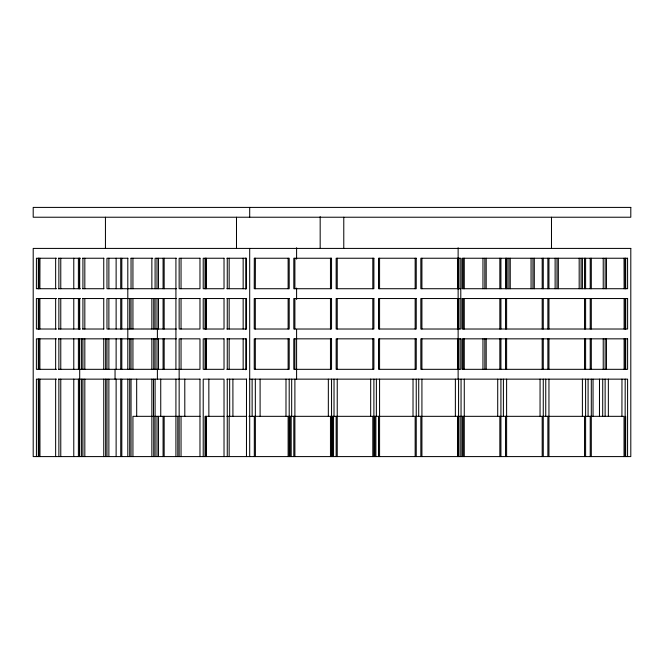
<?xml version="1.0" encoding="UTF-8"?>
<svg xmlns="http://www.w3.org/2000/svg" width="664" height="664" viewBox="0 0 664 664"><rect width="100%" height="100%" fill="white"/><g stroke="black" fill="none" stroke-linecap="round" stroke-linejoin="round"><path stroke-width="1" d="M246.468 456.591L246.493 379.144M285.985 416.328L286.001 379.144M291.67 416.328L291.687 379.144M328.331 416.328L328.348 379.144M334.017 416.328L334.033 379.144M370.67 416.328L370.686 379.144M376.363 416.328L376.38 379.144M413.016 416.328L413.033 379.144M418.71 416.328L418.727 379.144M455.363 416.328L455.379 379.144M461.048 416.328L461.065 379.144M497.709 416.328L497.718 379.144M503.395 416.328L503.412 379.144M540.048 416.328L540.064 379.144M545.742 416.328L545.758 379.144M582.394 416.328L582.411 379.144M588.088 416.328L588.096 379.144M599.467 416.328L599.492 379.144M602.696 416.328L602.729 379.144M621.927 416.328L621.969 379.144M624.11 369.325L624.11 338.839M625.106 456.591L625.189 379.144M625.704 369.325L625.712 338.839M627.571 456.591L627.596 379.144L249.307 379.144M38.288 288.724L38.329 258.238M38.811 288.724L38.894 258.238M39.89 288.724L39.964 258.238M255.308 288.724L255.391 258.238M56.523 258.238L36.429 258.238L36.387 288.724L56.523 288.724M58.407 258.238L80.427 258.238M82.519 258.238L103.899 258.238M127.92 258.238L106.954 258.238L106.987 288.724L176.375 288.724M130.974 258.238L152.77 258.238M176.375 258.238L155.094 258.238L155.094 288.724M226.864 258.238L246.468 258.238L246.51 288.724L226.864 288.724M58.374 288.724L80.427 288.724M82.519 288.724L103.899 288.724M460.791 288.724L420.843 288.724L420.843 258.238L460.791 258.238L460.791 329.02L420.843 329.02L420.843 298.534L460.791 298.534M56.523 298.534L36.387 298.534L36.387 329.02L56.523 329.02M58.374 298.534L80.427 298.534M82.519 298.534L103.899 298.534M176.375 298.534L106.954 298.534L106.987 329.02L176.375 329.02M226.864 298.534L246.51 298.534L246.51 329.02L226.864 329.02M58.374 329.02L80.427 329.02M82.519 329.02L103.899 329.02M56.523 338.839L36.387 338.839L36.395 369.325L56.523 369.325M58.374 338.839L176.375 338.839M226.864 338.839L246.51 338.839L246.502 369.325L226.864 369.325M58.374 369.325L199.972 369.325L199.972 338.839L179.147 338.839L179.147 456.591M56.523 379.144L36.404 379.144L36.429 456.591M58.382 379.144L200.071 379.144M226.847 379.144L246.643 379.144M200.071 416.328L132.933 416.328L132.933 456.591M223.942 416.328L205.101 416.328L205.101 456.591M226.864 416.328L246.643 416.328M248.876 416.328L415.158 416.328L415.158 456.591M415.606 416.328L542.189 416.328L542.189 456.591M542.33 416.328L584.536 416.328L584.536 456.591M585.241 416.328L624.035 416.328L624.035 456.591M625.106 258.238L625.189 288.724M624.035 258.238L624.11 288.724M625.671 258.238L625.712 288.724M255.308 338.839L255.325 369.325M255.325 379.144L255.391 456.591M252.121 379.144L252.137 416.328M232.898 379.144L232.923 416.328M229.661 379.144L229.686 416.328M208.836 379.144L208.869 416.328M184.783 379.144L184.808 416.328M160.73 379.144L160.754 416.328M136.676 379.144L136.701 416.328M39.89 338.839L39.898 369.325M39.906 379.144L39.964 456.591M38.811 338.839L38.819 369.325M38.827 379.144L38.894 456.591M38.288 338.839L38.296 369.325M38.296 379.144L38.329 456.591M625.712 298.534L625.712 329.02M625.671 416.328L625.671 456.591M625.189 298.534L625.189 329.02M625.189 338.839L625.189 369.325M624.11 298.534L624.11 329.02M608.357 379.144L608.357 416.32M606.464 258.238L606.464 288.724M606.464 338.839L606.464 369.325M605.128 258.238L605.128 288.724M605.128 338.839L605.128 369.325M605.128 379.144L605.128 416.32M603.227 258.238L603.227 288.724M603.227 338.839L603.227 369.325M593.043 379.144L593.043 416.328M591.3 258.238L591.3 288.724M591.3 298.534L591.3 329.02M591.3 338.839L591.3 369.325M591.3 379.144L591.3 456.591M590.221 258.238L590.221 288.724M590.221 298.534L590.221 329.02M590.221 338.839L590.221 369.325M590.221 416.328L590.221 456.591M585.606 258.238L585.606 288.724M585.606 298.534L585.606 329.02M585.606 338.839L585.606 369.325M585.606 379.144L585.606 456.591M584.536 258.238L584.536 288.724M584.536 298.534L584.536 329.02M584.536 338.839L584.536 369.325M582.411 258.238L582.411 288.724M581.075 258.238L581.075 288.724M579.174 258.238L579.174 288.724M558.349 258.238L558.349 288.724M557.013 258.238L557.013 288.724M555.121 258.238L555.121 288.724M551.485 217.228L551.485 248.419M548.954 258.238L548.954 288.724M548.954 298.534L548.954 329.02M548.954 338.839L548.954 369.325M548.954 379.144L548.954 456.591M547.875 258.238L547.875 288.724M547.875 298.534L547.875 329.02M547.875 338.839L547.875 369.325M547.875 416.328L547.875 456.591M543.268 258.238L543.268 288.724M543.268 298.534L543.268 329.02M543.268 338.839L543.268 369.325M543.268 379.144L543.268 456.591M542.189 258.238L542.189 288.724M542.189 298.534L542.189 329.02M542.189 338.839L542.189 369.325M534.296 258.238L534.296 288.724M532.96 258.238L532.96 288.724M531.067 258.238L531.067 288.724M510.242 258.238L510.242 288.724M508.906 258.238L508.906 288.724M507.005 258.238L507.005 288.724M506.615 258.238L506.615 288.724M506.615 298.534L506.615 329.02M506.615 338.839L506.615 369.325M506.615 379.144L506.615 456.591M505.536 258.238L505.536 288.724M505.536 298.534L505.536 329.02M505.536 338.839L505.536 369.325M505.536 416.328L505.536 456.591M500.922 258.238L500.922 288.724M500.922 298.534L500.922 329.02M500.922 338.839L500.922 369.325M500.922 379.144L500.922 456.591M499.843 258.238L499.843 288.724M499.843 298.534L499.843 329.02M499.843 338.839L499.843 369.325M499.843 416.328L499.843 456.591M486.189 258.238L486.189 288.724M486.189 338.839L486.189 369.325M484.853 258.238L484.853 288.724M484.853 338.839L484.853 369.325M482.952 258.238L482.952 288.724M482.952 338.839L482.952 369.325M464.269 258.238L464.269 288.724M464.269 298.534L464.269 329.02M464.269 338.839L464.269 369.325M464.269 379.144L464.269 456.591M463.19 258.238L463.19 288.724M463.19 298.534L463.19 329.02M463.19 338.839L463.19 369.325M463.19 416.328L463.19 456.591M462.127 416.32L462.127 456.591M460.791 416.32L460.791 456.591M458.899 258.238L458.899 288.724M458.899 298.534L458.899 329.02M458.899 338.839L458.899 369.325M458.899 416.32L458.899 456.591M458.575 258.238L458.575 288.724M458.575 298.534L458.575 329.02M458.575 338.839L458.575 369.325M458.575 379.144L458.575 456.591M458.127 247.747L458.127 379.094M457.496 258.238L457.496 288.724M457.496 298.534L457.496 329.02M457.496 338.839L457.496 369.325M457.496 416.328L457.496 456.591M421.922 258.238L421.922 288.724M421.922 298.534L421.922 329.02M421.922 338.839L421.922 369.325M421.922 379.144L421.922 456.591M420.843 416.328L420.843 456.591M416.237 379.144L416.237 456.591M415.158 258.238L415.158 288.724M415.158 298.534L415.158 329.02M415.158 338.839L415.158 369.325M379.576 258.238L379.576 288.724M379.576 298.534L379.576 329.02M379.576 338.839L379.576 369.325M379.576 379.144L379.576 456.591M378.505 416.328L378.505 456.591M375.874 416.32L375.874 456.591M374.803 416.32L374.803 456.591M373.89 379.144L373.89 456.591M372.811 258.238L372.811 288.724M372.811 298.534L372.811 329.02M372.811 338.839L372.811 369.325M372.811 416.328L372.811 456.591M343.778 217.228L343.778 248.419M337.237 258.238L337.237 288.724M337.237 298.534L337.237 329.02M337.237 338.839L337.237 369.325M337.237 379.144L337.237 456.591M336.158 416.328L336.158 456.591M333.536 416.32L333.536 456.591M332.457 416.32L332.457 456.591M331.543 379.144L331.543 456.591M330.464 258.238L330.464 288.724M330.464 298.534L330.464 329.02M330.464 338.839L330.464 369.325M330.464 416.328L330.464 456.591M320.172 216.638L320.172 248.419M296.592 247.747L296.592 259.126M296.592 288.085L296.592 299.456M296.592 329.452L296.592 379.094M294.891 258.238L294.891 288.724M294.891 298.534L294.891 329.02M294.891 338.839L294.891 369.325M294.891 379.144L294.891 456.591M293.812 416.328L293.812 456.591M291.189 416.32L291.189 456.591M290.11 416.32L290.11 456.591M289.197 379.144L289.197 456.591M288.126 258.238L288.126 288.724M288.126 298.534L288.126 329.02M288.126 338.839L288.126 369.325M288.126 416.328L288.126 456.591M260.097 379.144L260.097 416.328M255.308 298.534L255.308 329.02M254.312 416.328L254.312 456.591M249.697 207.409L249.697 217.228M249.697 248.419L249.697 456.591M245.771 258.088L245.771 289.114M245.771 298.426L245.771 329.452M245.771 338.764L245.771 369.79M243.157 258.238L243.157 288.724M243.157 298.534L243.157 329.02M243.157 338.839L243.157 369.325M236.492 217.228L236.492 248.419M229.155 258.238L229.155 288.724M229.155 298.534L229.155 329.02M229.155 338.839L229.155 369.325M229.155 416.328L229.155 456.591M227.262 258.238L227.262 288.724M227.262 298.534L227.262 329.02M227.262 338.839L227.262 369.325M227.262 379.144L227.262 456.591M224.025 456.591L224.025 379.144L203.209 379.144L203.209 456.591M206.504 258.238L206.504 288.724M206.504 298.534L206.504 329.02M206.504 338.839L206.504 369.325M206.504 416.32L206.504 456.591M205.425 258.238L205.425 288.724M205.425 298.534L205.425 329.02M205.425 338.839L205.425 369.325M205.425 416.32L205.425 456.591M205.101 258.238L205.101 288.724M205.101 298.534L205.101 329.02M205.101 338.839L205.101 369.325M199.972 379.144L199.972 456.591M181.048 258.238L181.048 288.724M181.048 298.534L181.048 329.02M181.048 338.839L181.048 369.325M181.048 416.328L181.048 456.591M177.811 416.328L177.811 456.591M175.918 258.238L175.918 369.325M175.918 379.144L175.918 456.591M164.157 258.238L164.157 288.724M164.157 298.534L164.157 329.02M164.157 338.839L164.157 369.325M164.157 416.32L164.157 456.591M163.078 258.238L163.078 288.724M163.078 298.534L163.078 329.02M163.078 338.839L163.078 369.325M163.078 416.32L163.078 456.591M158.464 258.238L158.464 288.724M158.464 298.534L158.464 329.02M158.464 338.839L158.464 369.325M158.464 416.32L158.464 456.591M157.385 329.02L157.385 338.839M157.385 369.325L157.385 379.144M156.994 258.238L156.994 288.724M156.994 298.534L156.994 329.02M156.994 338.839L156.994 369.325M156.994 416.328L156.994 456.591M155.094 298.534L155.094 329.02M155.094 338.839L155.094 369.325M155.094 379.144L155.094 456.591M153.757 298.534L153.757 329.02M153.757 338.839L153.757 369.325M153.757 416.328L153.757 456.591M153.5 379.144L153.5 416.328M151.865 258.238L151.865 288.724M151.865 298.534L151.865 329.02M151.865 338.839L151.865 369.325M151.865 379.144L151.865 456.591M132.933 258.238L132.933 288.724M132.933 298.534L132.933 329.02M132.933 338.839L132.933 369.325M131.04 258.238L131.04 288.724M131.04 298.534L131.04 329.02M131.04 338.839L131.04 369.325M131.04 379.144L131.04 456.591M129.704 298.534L129.704 329.02M129.704 338.839L129.704 369.325M129.704 379.144L129.704 456.591M127.803 258.238L127.803 369.325M127.803 379.144L127.803 456.591M121.811 258.238L121.811 288.724M121.811 298.534L121.811 329.02M121.811 338.839L121.811 369.325M121.811 379.144L121.811 456.591M120.732 258.238L120.732 288.724M120.732 298.534L120.732 329.02M120.732 338.839L120.732 369.325M120.732 379.144L120.732 456.591M116.125 258.238L116.125 288.724M116.125 298.534L116.125 329.02M116.125 338.839L116.125 369.325M116.125 379.144L116.125 456.591M115.046 369.325L115.046 379.144M108.879 258.238L108.879 288.724M108.879 298.534L108.879 329.02M108.879 338.839L108.879 369.325M108.879 379.144L108.879 456.591M106.987 338.839L106.987 369.325M106.987 379.144L106.987 456.591M105.651 338.839L105.651 369.325M105.651 379.144L105.651 456.591M105.443 217.228L105.443 248.419M103.75 258.238L103.75 288.724M103.75 298.534L103.75 329.02M103.75 338.839L103.75 369.325M103.75 379.144L103.75 456.591M84.826 258.238L84.826 288.724M84.826 298.534L84.826 329.02M84.826 338.839L84.826 369.325M84.826 379.144L84.826 456.591M82.925 258.238L82.925 288.724M82.925 298.534L82.925 329.02M82.925 338.839L82.925 369.325M82.925 379.144L82.925 456.591M81.589 338.839L81.589 369.325M81.589 379.144L81.589 456.591M79.697 258.238L79.697 288.724M79.697 298.534L79.697 329.02M79.697 338.839L79.697 456.591M79.464 258.238L79.464 288.724M79.464 298.534L79.464 329.02M79.464 338.839L79.464 369.325M79.464 379.144L79.464 456.591M78.394 258.238L78.394 288.724M78.394 298.534L78.394 329.02M78.394 338.839L78.394 369.325M78.394 379.144L78.394 456.591M73.779 258.238L73.779 288.724M73.779 298.534L73.779 329.02M73.779 338.839L73.779 369.325M73.779 379.144L73.779 456.591M60.773 258.238L60.773 288.724M60.773 298.534L60.773 329.02M60.773 338.839L60.773 369.325M60.773 379.144L60.773 456.591M58.872 258.238L58.872 288.724M58.872 298.534L58.872 329.02M58.872 338.839L58.872 369.325M58.872 379.144L58.872 456.591M55.643 258.238L55.643 288.724M55.643 298.534L55.643 329.02M55.643 338.839L55.643 369.325M55.643 379.144L55.643 456.591M39.89 298.534L39.89 329.02M38.811 298.534L38.811 329.02M38.288 298.534L38.288 329.02M627.613 338.839L627.604 369.325L462.127 369.325L462.127 338.839L627.613 338.839M254.312 258.238L254.237 288.724L289.197 288.724L289.197 258.238L254.312 258.238M630.8 207.409L33.2 207.409L33.2 217.228L630.8 217.228L630.8 207.409M630.8 248.419L33.2 248.419L33.2 456.591L630.8 456.591L630.8 248.419M199.972 258.238L179.147 258.238L179.147 288.724L199.972 288.724L199.972 258.238M224.025 258.238L203.209 258.238L203.209 288.724L224.025 288.724L224.025 258.238M331.543 258.238L293.812 258.238L293.812 288.724L331.543 288.724L331.543 258.238M373.89 258.238L336.158 258.238L336.158 288.724L373.89 288.724L373.89 258.238M416.237 258.238L378.505 258.238L378.505 288.724L416.237 288.724L416.237 258.238M627.571 258.238L462.127 258.238L462.127 288.724L627.613 288.724L627.571 258.238M199.972 298.534L179.147 298.534L179.147 329.02L199.972 329.02L199.972 298.534M224.025 298.534L203.209 298.534L203.209 329.02L224.025 329.02L224.025 298.534M289.197 298.534L254.237 298.534L254.237 329.02L289.197 329.02L289.197 298.534M331.543 298.534L293.812 298.534L293.812 329.02L331.543 329.02L331.543 298.534M373.89 298.534L336.158 298.534L336.158 329.02L373.89 329.02L373.89 298.534M416.237 298.534L378.505 298.534L378.505 329.02L416.237 329.02L416.237 298.534M627.613 298.534L462.127 298.534L462.127 329.02L627.613 329.02L627.613 298.534M224.025 338.839L203.209 338.839L203.209 369.325L224.025 369.325L224.025 338.839M289.197 338.839L254.237 338.839L254.246 369.325L289.197 369.325L289.197 338.839M331.543 338.839L293.812 338.839L293.812 369.325L331.543 369.325L331.543 338.839M373.89 338.839L336.158 338.839L336.158 369.325L373.89 369.325L373.89 338.839M416.237 338.839L378.505 338.839L378.505 369.325L416.237 369.325L416.237 338.839M460.791 338.839L420.843 338.839L420.843 369.325L460.791 369.325L460.791 338.839"/></g></svg>
